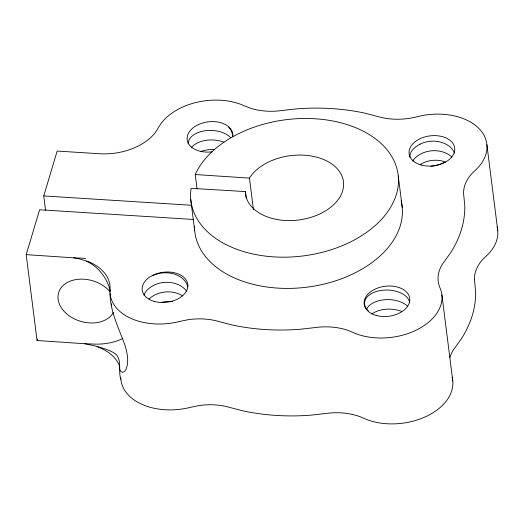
<?xml version="1.0" encoding="UTF-8"?>
<svg xmlns="http://www.w3.org/2000/svg" width="524" height="524" viewBox="0 0 524 524"><rect width="100%" height="100%" fill="white"/><g stroke="black" fill="none" stroke-linecap="round" stroke-linejoin="round"><path stroke-width="0.79" d="M120.874 379.317C117.599 370.822 123.402 357.492 113.164 352.403C104.256 347.831 94.333 345.624 84.567 343.724L37.047 340.521L26.2 254.638L39.621 209.751L193.435 219.464M45.588 210.524L43.747 195.943L57.162 151.056L99.436 153.742A52.217 34.329 -7.2 0 0 155.019 132.945L158.353 127.758A55.348 36.385 -7.2 0 1 244.249 105.789L251.166 108.448A52.217 34.329 -7.2 0 0 282.652 110.433L296.872 108.841A167.09 109.843 -7.2 0 1 364.665 113.118L377.444 116.413A52.217 34.329 -7.2 0 0 414.294 117.415L422.757 115.47A55.348 36.385 -7.2 0 1 479.355 128.904A55.348 36.385 -7.2 0 1 475.052 170.516L473.224 172.193A52.217 34.329 -7.2 0 0 463.923 196.782L464.801 206.155A167.09 109.843 -7.2 0 1 451.066 252.096L444.732 261.024A52.217 34.329 -7.2 0 0 439.256 285.862L441.28 291.331A55.348 36.385 -7.2 0 1 414.942 330.742A55.348 36.385 -7.2 0 1 352.672 332.327L350.346 331.279A52.217 34.329 -7.2 0 0 314.269 327.683L300.049 329.275A167.09 109.843 -7.2 0 1 232.256 324.998L219.477 321.703A52.217 34.329 -7.2 0 0 187.992 319.719L179.791 321.415A55.348 36.385 -7.2 0 1 109.968 289.608L110.106 287.807A52.217 34.329 -7.2 0 0 88.274 261.607L78.816 258.738L73.714 257.841L26.2 254.638M37.047 340.521L37.512 338.976M197.05 188.935L195.229 174.525L195.629 173.582A104.433 68.651 -7.2 0 1 365.66 132.474A104.433 68.651 -7.2 0 1 332.812 249.208A104.433 68.651 -7.2 0 1 190.749 190.906L191.116 188.332L245.422 191.588L246.234 198.052M253.426 209.62L249.444 178.121L250.315 176.771A49.341 32.436 -7.2 0 1 329.996 162.774A49.341 32.436 -7.2 0 1 313.981 216.353A49.341 32.436 -7.2 0 1 245.461 192.996L245.422 191.588M73.714 257.841L81.227 258.116A57.437 41.566 16.6 0 1 85.641 258.522M84.567 343.724L92.073 343.999A57.437 41.566 16.6 0 0 122.701 338.53M43.747 195.943L191.85 205.29M195.229 174.525L249.444 178.121M97.169 346.58L99.128 347.491A52.217 34.329 -7.2 0 1 119.714 366.617M86.381 261.168C98.486 266.592 107.191 278.277 110.322 291.01M119.374 367.422L119.858 369.833L120.867 371.536C123.16 373.704 125.839 370.468 126.376 368.313C128.989 361.121 127.234 353.222 125.243 346.089C119.243 328.803 110.223 312.232 110.027 293.433M486.894 144.683L497.748 230.567M441.935 295.084L452.788 380.968M398.273 176.084L402.222 207.314M190.756 199.572L194.699 230.802M111.474 303.815L111.527 305.328M497.086 226.813A55.348 36.385 -7.2 0 1 485.899 256.4L484.071 258.077A52.217 34.329 -7.2 0 0 474.77 282.672L475.648 292.038A167.09 109.843 -7.2 0 1 461.913 337.98L455.579 346.908A52.217 34.329 -7.2 0 0 449.9 357.42M452.127 377.214A55.348 36.385 -7.2 0 1 425.796 416.626A55.348 36.385 -7.2 0 1 363.525 418.211L361.193 417.163A52.217 34.329 -7.2 0 0 325.116 413.567L310.896 415.159A167.09 109.843 -7.2 0 1 243.103 410.881L230.331 407.587A52.217 34.329 -7.2 0 0 198.838 405.602L190.638 407.299A55.348 36.385 -7.2 0 1 120.782 377.791M401.142 200.934A104.433 68.651 -7.2 0 1 306.645 287.218A104.433 68.651 -7.2 0 1 194.496 226.486M212.227 151.79A22.977 15.104 -7.2 0 1 187.12 139.024A22.977 15.104 -7.2 0 1 210.602 121.64A22.977 15.104 -7.2 0 1 232.761 136.594M113.453 312.343A29.239 21.163 16.6 0 1 71.402 317.262A29.239 21.163 16.6 0 1 65.867 283.36A29.239 21.163 16.6 0 1 110.112 291.848M143.969 295.169A22.709 12.681 -11.9 0 1 153.853 285.298A22.709 16.886 -1.4 0 1 186.767 291.39M152.648 275.762A22.709 16.886 -1.4 0 1 187.723 286.857M182.791 295.968A22.709 16.886 -1.4 0 0 155.065 294.848A22.709 12.681 -11.9 0 0 148.999 299.014M161.34 302.44A22.709 16.886 -1.4 0 1 172.566 301.582M188.214 143.845A22.709 13.624 1.6 0 1 204.19 130.895A22.709 13.624 1.6 0 1 229.846 136.856A22.709 15.936 -17.1 0 1 230.586 137.615M228.641 127.319A22.709 15.936 -17.1 0 1 232.446 136.404M200.83 151.515A22.709 13.624 1.6 0 1 214.355 149.523M191.411 147.611A22.709 13.624 1.6 0 1 223.931 142.155M444.273 162.361A22.709 12.681 -11.9 0 1 430.918 166.259M409.919 157.272A22.709 12.681 -11.9 0 1 420.13 144.139M420.13 144.146A22.709 16.886 -1.4 0 1 454.596 153.172M451.976 157.102A22.709 16.886 -1.4 0 0 421.335 153.683A22.709 12.681 -11.9 0 0 412.604 161.065M445.577 162.001A22.709 16.886 -1.4 0 0 422.541 163.226A22.709 12.681 -11.9 0 0 420.287 164.497M368.28 310.798A22.709 13.624 1.6 0 1 374.778 292.065A22.709 13.624 1.6 0 1 406.198 296.499A22.709 15.936 -17.1 0 1 409.748 302.571M366.394 309.651A22.709 13.624 1.6 0 1 384.518 299.728A22.709 13.624 1.6 0 1 407.403 306.036M371.942 313.928A22.709 13.624 1.6 0 1 401.495 311.335M154.298 301.418A22.977 15.104 -7.2 0 0 187.88 285.082A22.977 15.104 -7.2 0 0 152.884 275.257A22.977 15.104 -7.2 0 0 154.298 301.418M376.219 315.428A22.977 15.104 -7.2 0 0 409.801 299.093A22.977 15.104 -7.2 0 0 374.804 289.268A22.977 15.104 -7.2 0 0 376.219 315.428M421.178 165.027A22.977 15.104 -7.2 0 0 454.76 148.692A22.977 15.104 -7.2 0 0 419.763 138.867A22.977 15.104 -7.2 0 0 421.178 165.027"/></g></svg>
